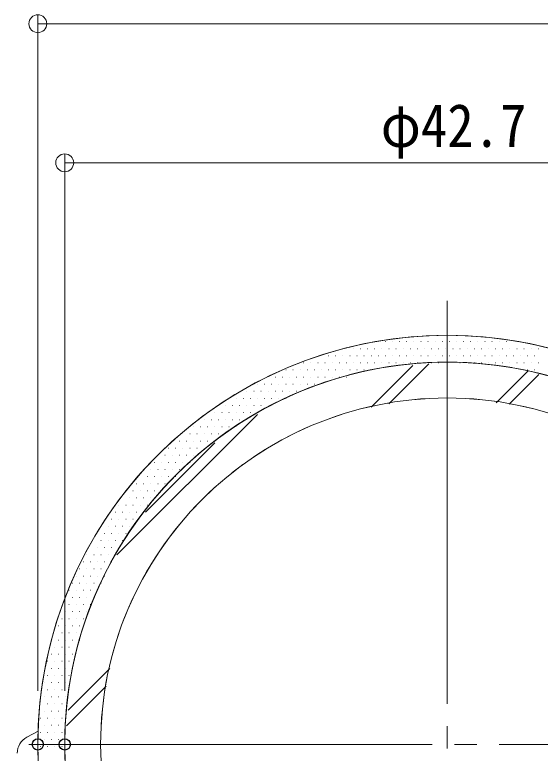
# Model space of a CAD drawing. Units: millimetres, scale not verified. Extents: x -800 to 800, y -554 to 554.
# Drawn here: x -554.7 to -437.4, y -21.7 to 143.2 of the extents above; entities that cross this region are included whole.
import ezdxf
from ezdxf.enums import TextEntityAlignment as Align

# ---------------------------------------------------------------- set-up
doc = ezdxf.new("R2010")
doc.units = ezdxf.units.MM
doc.header["$LTSCALE"] = 5
doc.header["$PDMODE"] = 32
doc.header["$PDSIZE"] = 2.5
doc.linetypes.add('LONG_CHAIN', pattern=[21, 18, -1, 1, -1])
doc.linetypes.add('LONG_DOUBLE_CHAIN', pattern=[21.8, 18, -1, 0.6, -0.6, 0.6, -1])
for name, color, linetype, lineweight in [('0-0_GRE_SS', 3, 'Continuous', 9), ('0-1_4手摺芯', 5, 'LONG_CHAIN', 9), ('0-9_4手摺（断面）', 4, 'LONG_DOUBLE_CHAIN', 9), ('0-B_YEL_M', 2, 'Continuous', 9), ('0-F_6寸法', 1, 'Continuous', 9), ('1-0_0', 1, 'Continuous', 9), ('1-2_CYA_SS', 134, 'Continuous', 9)]:
    doc.layers.add(name, color=color, linetype=linetype, lineweight=lineweight)
doc.layers.add('1-1_Defpoints', color=7, linetype='Continuous')
doc.styles.add('ＭＳ ゴシック', font='')
doc.styles.get('ＭＳ ゴシック').set_extended_font_data('MS Gothic')

# ---------------------------------------------------------------- blocks, each defined once
blk = doc.blocks.new('_Origin')
at = {"layer": '1-0_0'}
blk.add_line((0, 0), (-5, 0), dxfattribs=at)
blk.add_circle((0, 0), 2.5, dxfattribs=at)

msp = doc.modelspace()

# ---------------------------------------------------------------- linework, layer by layer
at = {"layer": '0-0_GRE_SS'}
for p, q in [((-458.183, 71.632), (-458.184, 65.632)), ((-458.183, 71.632), (-458.184, 65.632)), ((-472.001, 70.234), (-471.951, 70.234)), ((-470.414, 70.234), (-470.364, 70.234)), ((-468.826, 70.234), (-468.776, 70.234)), ((-467.239, 70.234), (-467.189, 70.234)), ((-465.651, 70.234), (-465.601, 70.234)), ((-464.064, 70.234), (-464.014, 70.234)), ((-462.476, 70.234), (-462.426, 70.234)), ((-460.889, 70.234), (-460.839, 70.234)), ((-459.301, 70.234), (-459.251, 70.234)), ((-457.714, 70.234), (-457.664, 70.234)), ((-456.126, 70.234), (-456.076, 70.234)), ((-454.539, 70.234), (-454.489, 70.234)), ((-452.951, 70.234), (-452.901, 70.234)), ((-451.364, 70.234), (-451.314, 70.234)), ((-449.776, 70.234), (-449.726, 70.234)), ((-448.189, 70.234), (-448.139, 70.234)), ((-446.601, 70.234), (-446.551, 70.234)), ((-445.014, 70.234), (-444.964, 70.234)), ((-479.145, 68.647), (-479.095, 68.647)), ((-477.558, 68.647), (-477.508, 68.647)), ((-475.97, 68.647), (-475.92, 68.647)), ((-474.383, 68.647), (-474.333, 68.647)), ((-472.795, 68.647), (-472.745, 68.647)), ((-471.208, 68.647), (-471.158, 68.647)), ((-469.62, 68.647), (-469.57, 68.647)), ((-468.033, 68.647), (-467.983, 68.647)), ((-466.445, 68.647), (-466.395, 68.647)), ((-464.858, 68.647), (-464.808, 68.647)), ((-463.27, 68.647), (-463.22, 68.647)), ((-461.683, 68.647), (-461.633, 68.647)), ((-460.095, 68.647), (-460.045, 68.647)), ((-458.508, 68.647), (-458.458, 68.647)), ((-456.92, 68.647), (-456.87, 68.647)), ((-455.333, 68.647), (-455.283, 68.647)), ((-453.745, 68.647), (-453.695, 68.647)), ((-452.158, 68.647), (-452.108, 68.647)), ((-450.57, 68.647), (-450.52, 68.647)), ((-448.983, 68.647), (-448.933, 68.647)), ((-447.395, 68.647), (-447.345, 68.647)), ((-445.808, 68.647), (-445.758, 68.647)), ((-444.22, 68.647), (-444.17, 68.647)), ((-442.633, 68.647), (-442.583, 68.647)), ((-441.045, 68.647), (-440.995, 68.647)), ((-439.458, 68.647), (-439.408, 68.647)), ((-437.87, 68.647), (-437.82, 68.647)), ((-484.701, 67.059), (-484.651, 67.059)), ((-483.114, 67.059), (-483.064, 67.059)), ((-481.526, 67.059), (-481.476, 67.059)), ((-479.939, 67.059), (-479.889, 67.059)), ((-478.351, 67.059), (-478.301, 67.059)), ((-476.764, 67.059), (-476.714, 67.059)), ((-475.176, 67.059), (-475.126, 67.059)), ((-473.589, 67.059), (-473.539, 67.059)), ((-472.001, 67.059), (-471.951, 67.059)), ((-470.414, 67.059), (-470.364, 67.059)), ((-468.826, 67.059), (-468.776, 67.059)), ((-467.239, 67.059), (-467.189, 67.059)), ((-465.651, 67.059), (-465.601, 67.059)), ((-464.064, 67.059), (-464.014, 67.059)), ((-462.476, 67.059), (-462.426, 67.059)), ((-460.889, 67.059), (-460.839, 67.059)), ((-459.301, 67.059), (-459.251, 67.059)), ((-457.714, 67.059), (-457.664, 67.059)), ((-456.126, 67.059), (-456.076, 67.059)), ((-454.539, 67.059), (-454.489, 67.059)), ((-452.951, 67.059), (-452.901, 67.059)), ((-451.364, 67.059), (-451.314, 67.059)), ((-449.776, 67.059), (-449.726, 67.059)), ((-448.189, 67.059), (-448.139, 67.059)), ((-446.601, 67.059), (-446.551, 67.059)), ((-445.014, 67.059), (-444.964, 67.059)), ((-443.426, 67.059), (-443.376, 67.059)), ((-441.839, 67.059), (-441.789, 67.059)), ((-440.251, 67.059), (-440.201, 67.059)), ((-438.664, 67.059), (-438.614, 67.059)), ((-490.258, 65.472), (-490.208, 65.472)), ((-488.67, 65.472), (-488.62, 65.472)), ((-487.083, 65.472), (-487.033, 65.472)), ((-485.495, 65.472), (-485.445, 65.472)), ((-483.908, 65.472), (-483.858, 65.472)), ((-482.32, 65.472), (-482.27, 65.472)), ((-480.733, 65.472), (-480.683, 65.472)), ((-479.145, 65.472), (-479.095, 65.472)), ((-477.558, 65.472), (-477.508, 65.472)), ((-475.97, 65.472), (-475.92, 65.472)), ((-474.383, 65.472), (-474.333, 65.472)), ((-472.795, 65.472), (-472.745, 65.472)), ((-471.208, 65.472), (-471.158, 65.472)), ((-469.62, 65.472), (-469.57, 65.472)), ((-468.033, 65.472), (-467.983, 65.472)), ((-466.445, 65.472), (-466.395, 65.472)), ((-464.858, 65.472), (-464.808, 65.472)), ((-463.27, 65.472), (-463.22, 65.472)), ((-461.683, 65.472), (-461.633, 65.472)), ((-460.095, 65.472), (-460.045, 65.472)), ((-455.333, 65.472), (-455.283, 65.472)), ((-453.745, 65.472), (-453.695, 65.472)), ((-452.158, 65.472), (-452.108, 65.472)), ((-450.57, 65.472), (-450.52, 65.472)), ((-448.983, 65.472), (-448.933, 65.472)), ((-447.395, 65.472), (-447.345, 65.472)), ((-445.808, 65.472), (-445.758, 65.472)), ((-444.22, 65.472), (-444.17, 65.472)), ((-442.633, 65.472), (-442.583, 65.472)), ((-441.045, 65.472), (-440.995, 65.472)), ((-439.458, 65.472), (-439.408, 65.472)), ((-437.87, 65.472), (-437.82, 65.472)), ((-494.226, 63.884), (-494.176, 63.884)), ((-492.639, 63.884), (-492.589, 63.884)), ((-491.051, 63.884), (-491.001, 63.884)), ((-489.464, 63.884), (-489.414, 63.884)), ((-487.876, 63.884), (-487.826, 63.884)), ((-486.289, 63.884), (-486.239, 63.884)), ((-484.701, 63.884), (-484.651, 63.884)), ((-483.114, 63.884), (-483.064, 63.884)), ((-481.526, 63.884), (-481.476, 63.884)), ((-479.939, 63.884), (-479.889, 63.884)), ((-478.351, 63.884), (-478.301, 63.884)), ((-476.764, 63.884), (-476.714, 63.884)), ((-475.176, 63.884), (-475.126, 63.884)), ((-440.251, 63.884), (-440.201, 63.884)), ((-438.664, 63.884), (-438.614, 63.884)), ((-496.608, 62.297), (-496.558, 62.297)), ((-495.02, 62.297), (-494.97, 62.297)), ((-493.433, 62.297), (-493.383, 62.297)), ((-491.845, 62.297), (-491.795, 62.297)), ((-490.258, 62.297), (-490.208, 62.297)), ((-488.67, 62.297), (-488.62, 62.297)), ((-487.083, 62.297), (-487.033, 62.297)), ((-485.495, 62.297), (-485.445, 62.297)), ((-483.908, 62.297), (-483.858, 62.297)), ((-482.32, 62.297), (-482.27, 62.297)), ((-480.733, 62.297), (-480.683, 62.297)), ((-500.576, 60.709), (-500.526, 60.709)), ((-498.989, 60.709), (-498.939, 60.709)), ((-497.401, 60.709), (-497.351, 60.709)), ((-495.814, 60.709), (-495.764, 60.709)), ((-494.226, 60.709), (-494.176, 60.709)), ((-492.639, 60.709), (-492.589, 60.709)), ((-491.051, 60.709), (-491.001, 60.709)), ((-489.464, 60.709), (-489.414, 60.709)), ((-487.876, 60.709), (-487.826, 60.709)), ((-502.958, 59.122), (-502.908, 59.122)), ((-501.37, 59.122), (-501.32, 59.122)), ((-499.783, 59.122), (-499.733, 59.122)), ((-498.195, 59.122), (-498.145, 59.122)), ((-496.608, 59.122), (-496.558, 59.122)), ((-495.02, 59.122), (-494.97, 59.122)), ((-493.433, 59.122), (-493.383, 59.122)), ((-491.845, 59.122), (-491.795, 59.122)), ((-505.339, 57.534), (-505.289, 57.534)), ((-503.751, 57.534), (-503.701, 57.534)), ((-502.164, 57.534), (-502.114, 57.534)), ((-500.576, 57.534), (-500.526, 57.534)), ((-498.989, 57.534), (-498.939, 57.534)), ((-497.401, 57.534), (-497.351, 57.534)), ((-495.814, 57.534), (-495.764, 57.534)), ((-494.226, 57.534), (-494.176, 57.534)), ((-509.308, 55.947), (-509.258, 55.947)), ((-507.72, 55.947), (-507.67, 55.947)), ((-506.133, 55.947), (-506.083, 55.947)), ((-504.545, 55.947), (-504.495, 55.947)), ((-502.958, 55.947), (-502.908, 55.947)), ((-501.37, 55.947), (-501.32, 55.947)), ((-499.783, 55.947), (-499.733, 55.947)), ((-498.195, 55.947), (-498.145, 55.947)), ((-510.101, 54.359), (-510.051, 54.359)), ((-508.514, 54.359), (-508.464, 54.359)), ((-506.926, 54.359), (-506.876, 54.359)), ((-505.339, 54.359), (-505.289, 54.359)), ((-503.751, 54.359), (-503.701, 54.359)), ((-502.164, 54.359), (-502.114, 54.359)), ((-500.576, 54.359), (-500.526, 54.359)), ((-514.864, 51.184), (-514.814, 51.184)), ((-513.276, 51.184), (-513.226, 51.184)), ((-512.483, 52.772), (-512.433, 52.772)), ((-511.689, 51.184), (-511.639, 51.184)), ((-510.895, 52.772), (-510.845, 52.772)), ((-510.101, 51.184), (-510.051, 51.184)), ((-509.308, 52.772), (-509.258, 52.772)), ((-508.514, 51.184), (-508.464, 51.184)), ((-507.72, 52.772), (-507.67, 52.772)), ((-506.926, 51.184), (-506.876, 51.184)), ((-506.133, 52.772), (-506.083, 52.772)), ((-505.339, 51.184), (-505.289, 51.184)), ((-504.545, 52.772), (-504.495, 52.772)), ((-502.958, 52.772), (-502.908, 52.772)), ((-515.658, 49.597), (-515.608, 49.597)), ((-514.07, 49.597), (-514.02, 49.597)), ((-512.483, 49.597), (-512.433, 49.597)), ((-510.895, 49.597), (-510.845, 49.597)), ((-509.308, 49.597), (-509.258, 49.597)), ((-507.72, 49.597), (-507.67, 49.597)), ((-518.039, 48.009), (-517.989, 48.009)), ((-516.451, 48.009), (-516.401, 48.009)), ((-514.864, 48.009), (-514.814, 48.009)), ((-513.276, 48.009), (-513.226, 48.009)), ((-511.689, 48.009), (-511.639, 48.009)), ((-510.101, 48.009), (-510.051, 48.009)), ((-520.42, 46.422), (-520.37, 46.422)), ((-518.833, 46.422), (-518.783, 46.422)), ((-517.245, 46.422), (-517.195, 46.422)), ((-515.658, 46.422), (-515.608, 46.422)), ((-514.07, 46.422), (-514.02, 46.422)), ((-512.483, 46.422), (-512.433, 46.422)), ((-522.801, 44.834), (-522.751, 44.834)), ((-521.214, 44.834), (-521.164, 44.834)), ((-519.626, 44.834), (-519.576, 44.834)), ((-518.039, 44.834), (-517.989, 44.834)), ((-516.451, 44.834), (-516.401, 44.834)), ((-514.864, 44.834), (-514.814, 44.834)), ((-523.595, 43.247), (-523.545, 43.247)), ((-522.008, 43.247), (-521.958, 43.247)), ((-520.42, 43.247), (-520.37, 43.247)), ((-518.833, 43.247), (-518.783, 43.247)), ((-517.245, 43.247), (-517.195, 43.247)), ((-515.658, 43.247), (-515.608, 43.247)), ((-524.389, 41.659), (-524.339, 41.659)), ((-522.801, 41.659), (-522.751, 41.659)), ((-521.214, 41.659), (-521.164, 41.659)), ((-519.626, 41.659), (-519.576, 41.659)), ((-518.039, 41.659), (-517.989, 41.659)), ((-525.183, 40.072), (-525.133, 40.072)), ((-523.595, 40.072), (-523.545, 40.072)), ((-522.008, 40.072), (-521.958, 40.072)), ((-520.42, 40.072), (-520.37, 40.072)), ((-518.833, 40.072), (-518.783, 40.072)), ((-527.564, 38.484), (-527.514, 38.484)), ((-525.976, 38.484), (-525.926, 38.484)), ((-524.389, 38.484), (-524.339, 38.484)), ((-522.801, 38.484), (-522.751, 38.484)), ((-521.214, 38.484), (-521.164, 38.484)), ((-528.358, 36.897), (-528.308, 36.897)), ((-526.77, 36.897), (-526.72, 36.897)), ((-525.183, 36.897), (-525.133, 36.897)), ((-523.595, 36.897), (-523.545, 36.897)), ((-522.008, 36.897), (-521.958, 36.897)), ((-529.151, 35.309), (-529.101, 35.309)), ((-527.564, 35.309), (-527.514, 35.309)), ((-525.976, 35.309), (-525.926, 35.309)), ((-524.389, 35.309), (-524.339, 35.309)), ((-531.533, 33.722), (-531.483, 33.722)), ((-529.945, 33.722), (-529.895, 33.722)), ((-528.358, 33.722), (-528.308, 33.722)), ((-526.77, 33.722), (-526.72, 33.722)), ((-525.183, 33.722), (-525.133, 33.722)), ((-532.326, 32.134), (-532.276, 32.134)), ((-530.739, 32.134), (-530.689, 32.134)), ((-529.151, 32.134), (-529.101, 32.134)), ((-527.564, 32.134), (-527.514, 32.134)), ((-525.976, 32.134), (-525.926, 32.134)), ((-533.12, 30.547), (-533.07, 30.547)), ((-531.533, 30.547), (-531.483, 30.547)), ((-529.945, 30.547), (-529.895, 30.547)), ((-528.358, 30.547), (-528.308, 30.547)), ((-533.914, 28.959), (-533.864, 28.959)), ((-532.326, 28.959), (-532.276, 28.959)), ((-530.739, 28.959), (-530.689, 28.959)), ((-529.151, 28.959), (-529.101, 28.959)), ((-534.708, 27.372), (-534.658, 27.372)), ((-533.12, 27.372), (-533.07, 27.372)), ((-531.533, 27.372), (-531.483, 27.372)), ((-529.945, 27.372), (-529.895, 27.372)), ((-535.501, 25.784), (-535.451, 25.784)), ((-533.914, 25.784), (-533.864, 25.784)), ((-532.326, 25.784), (-532.276, 25.784)), ((-530.739, 25.784), (-530.689, 25.784)), ((-536.295, 24.197), (-536.245, 24.197)), ((-534.708, 24.197), (-534.658, 24.197)), ((-533.12, 24.197), (-533.07, 24.197)), ((-531.533, 24.197), (-531.483, 24.197)), ((-538.676, 22.609), (-538.626, 22.609)), ((-537.089, 22.609), (-537.039, 22.609)), ((-535.501, 22.609), (-535.451, 22.609)), ((-533.914, 22.609), (-533.864, 22.609)), ((-532.326, 22.609), (-532.276, 22.609)), ((-539.47, 21.022), (-539.42, 21.022)), ((-537.883, 21.022), (-537.833, 21.022)), ((-536.295, 21.022), (-536.245, 21.022)), ((-534.708, 21.022), (-534.658, 21.022)), ((-533.12, 21.022), (-533.07, 21.022)), ((-540.264, 19.434), (-540.214, 19.434)), ((-538.676, 19.434), (-538.626, 19.434)), ((-537.089, 19.434), (-537.039, 19.434)), ((-535.501, 19.434), (-535.451, 19.434)), ((-533.914, 19.434), (-533.864, 19.434)), ((-541.058, 17.847), (-541.008, 17.847)), ((-539.47, 17.847), (-539.42, 17.847)), ((-537.883, 17.847), (-537.833, 17.847)), ((-536.295, 17.847), (-536.245, 17.847)), ((-534.708, 17.847), (-534.658, 17.847)), ((-541.851, 16.259), (-541.801, 16.259)), ((-540.264, 16.259), (-540.214, 16.259)), ((-538.676, 16.259), (-538.626, 16.259)), ((-537.089, 16.259), (-537.039, 16.259)), ((-535.501, 16.259), (-535.451, 16.259)), ((-542.645, 14.672), (-542.595, 14.672)), ((-541.058, 14.672), (-541.008, 14.672)), ((-539.47, 14.672), (-539.42, 14.672)), ((-537.883, 14.672), (-537.833, 14.672)), ((-536.295, 14.672), (-536.245, 14.672)), ((-541.851, 13.084), (-541.801, 13.084)), ((-540.264, 13.084), (-540.214, 13.084)), ((-538.676, 13.084), (-538.626, 13.084)), ((-537.089, 13.084), (-537.039, 13.084)), ((-543.439, 9.909), (-543.389, 9.909)), ((-542.645, 11.497), (-542.595, 11.497)), ((-541.851, 9.909), (-541.801, 9.909)), ((-541.058, 11.497), (-541.008, 11.497)), ((-540.264, 9.909), (-540.214, 9.909)), ((-539.47, 11.497), (-539.42, 11.497)), ((-538.676, 9.909), (-538.626, 9.909)), ((-537.883, 11.497), (-537.833, 11.497)), ((-544.233, 8.322), (-544.183, 8.322)), ((-542.645, 8.322), (-542.595, 8.322)), ((-541.058, 8.322), (-541.008, 8.322)), ((-539.47, 8.322), (-539.42, 8.322)), ((-545.026, 6.734), (-544.976, 6.734)), ((-543.439, 6.734), (-543.389, 6.734)), ((-541.851, 6.734), (-541.801, 6.734)), ((-540.264, 6.734), (-540.214, 6.734)), ((-544.233, 5.147), (-544.183, 5.147)), ((-542.645, 5.147), (-542.595, 5.147)), ((-541.058, 5.147), (-541.008, 5.147)), ((-545.026, 3.559), (-544.976, 3.559)), ((-543.439, 3.559), (-543.389, 3.559)), ((-541.851, 3.559), (-541.801, 3.559)), ((-540.264, 3.559), (-540.214, 3.559)), ((-545.82, 1.972), (-545.77, 1.972)), ((-544.233, 1.972), (-544.183, 1.972)), ((-542.645, 1.972), (-542.595, 1.972)), ((-541.058, 1.972), (-541.008, 1.972)), ((-546.614, 0.384), (-546.564, 0.384)), ((-545.026, 0.384), (-544.976, 0.384)), ((-543.439, 0.384), (-543.389, 0.384)), ((-541.851, 0.384), (-541.801, 0.384)), ((-547.408, -1.203), (-547.358, -1.203)), ((-545.82, -1.203), (-545.77, -1.203)), ((-544.233, -1.203), (-544.183, -1.203)), ((-542.645, -1.203), (-542.595, -1.203)), ((-546.614, -2.791), (-546.564, -2.791)), ((-545.026, -2.791), (-544.976, -2.791)), ((-543.439, -2.791), (-543.389, -2.791)), ((-541.851, -2.791), (-541.801, -2.791)), ((-547.408, -4.378), (-547.358, -4.378)), ((-545.82, -4.378), (-545.77, -4.378)), ((-544.233, -4.378), (-544.183, -4.378)), ((-542.645, -4.378), (-542.595, -4.378)), ((-548.201, -5.966), (-548.151, -5.966)), ((-546.614, -5.966), (-546.564, -5.966)), ((-545.026, -5.966), (-544.976, -5.966)), ((-543.439, -5.966), (-543.389, -5.966)), ((-547.408, -7.553), (-547.358, -7.553)), ((-545.82, -7.553), (-545.77, -7.553)), ((-544.233, -7.553), (-544.183, -7.553)), ((-542.645, -7.553), (-542.595, -7.553)), ((-548.201, -9.141), (-548.151, -9.141)), ((-546.614, -9.141), (-546.564, -9.141)), ((-545.026, -9.141), (-544.976, -9.141)), ((-543.439, -9.141), (-543.389, -9.141)), ((-547.408, -10.728), (-547.358, -10.728)), ((-545.82, -10.728), (-545.77, -10.728)), ((-544.233, -10.728), (-544.183, -10.728)), ((-548.201, -12.316), (-548.151, -12.316)), ((-546.614, -12.316), (-546.564, -12.316)), ((-545.026, -12.316), (-544.976, -12.316)), ((-543.439, -12.316), (-543.389, -12.316)), ((-548.995, -13.903), (-548.945, -13.903)), ((-547.408, -13.903), (-547.358, -13.903)), ((-545.82, -13.903), (-545.77, -13.903)), ((-544.233, -13.903), (-544.183, -13.903)), ((-548.201, -15.491), (-548.151, -15.491)), ((-546.614, -15.491), (-546.564, -15.491)), ((-545.026, -15.491), (-544.976, -15.491)), ((-543.439, -15.491), (-543.389, -15.491)), ((-548.995, -17.078), (-548.945, -17.078)), ((-547.408, -17.078), (-547.358, -17.078)), ((-545.82, -17.078), (-545.77, -17.078)), ((-544.233, -17.078), (-544.183, -17.078)), ((-549.59, -19.754), (-543.598, -19.755)), ((-543.598, -19.755), (-549.59, -19.754)), ((-548.201, -18.666), (-548.151, -18.666)), ((-546.614, -18.666), (-546.564, -18.666)), ((-545.026, -18.666), (-544.976, -18.666)), ((-548.995, -20.253), (-548.945, -20.253)), ((-547.408, -20.253), (-547.358, -20.253)), ((-545.82, -20.253), (-545.77, -20.253)), ((-544.233, -20.253), (-544.183, -20.253))]:
    msp.add_line(p, q, dxfattribs=at)
for centre, radius, start, end in [((-458.19, -19.768), 91.4, 89.99547, 179.99095), ((-458.19, -19.768), 91.4, 0, 89.99547), ((-458.198, -19.768), 85.4, 89.99022, 179.99095), ((-458.183, -19.768), 85.4, 0, 90.00073), ((-458.19, -19.768), 91.4, 179.99095, 213.29465), ((-458.198, -19.768), 85.4, 179.99095, 204.47415)]:
    msp.add_arc(centre, radius, start, end, dxfattribs=at)
at = {"layer": '0-1_4手摺芯'}
for p, q in [((-458.183, 79.323), (-458.199, -127.867)), ((-356.572, -19.768), (-561.271, -19.768))]:
    msp.add_line(p, q, dxfattribs=at)
at = {"layer": '0-9_4手摺（断面）'}
for radius in [85.4, 77.4]:
    msp.add_circle((-458.183, -19.768), radius, dxfattribs=at)
at = {"layer": '0-B_YEL_M'}
msp.add_line((-549.543, -16.822), (-552.046, -18.138), dxfattribs=at)
for centre, radius, start, end in [((-458.19, -19.768), 91.4, 326.6963, 213.3037), ((-458.19, -19.768), 85.4, 335.56815, 204.4228), ((-550.185, -21.678), 4, 117.73455, 180.80525)]:
    msp.add_arc(centre, radius, start, end, dxfattribs=at)
at = {"layer": '0-F_6寸法'}
for p, q in [((-549.59, -7.768), (-549.59, 143.244)), ((-545.59, 141.244), (-370.79, 141.244)), ((-543.583, -7.768), (-543.583, 112.178)), ((-539.583, 110.178), (-376.783, 110.178))]:
    msp.add_line(p, q, dxfattribs=at)
at = {"layer": '1-1_Defpoints'}
for p in [(-549.59, -19.768), (-543.583, -19.768)]:
    msp.add_point(p, dxfattribs=at)
at = {"layer": '1-2_CYA_SS'}
for p, q in [((-475.141, 55.581), (-465.845, 64.877)), ((-471.197, 56.35), (-462.323, 65.224)), ((-447.228, 56.553), (-440.193, 63.588)), ((-444.338, 56.268), (-437.757, 62.849)), ((-531.923, 22.564), (-500.515, 53.972)), ((-525.552, 32.111), (-510.062, 47.601)), ((-542.828, -12.106), (-533.532, -2.81)), ((-543.175, -15.628), (-534.301, -6.754))]:
    msp.add_line(p, q, dxfattribs=at)
for radius, start, end in [(85.4, 0, 180), (77.4, 0, 180), (85.4, 180, 0), (77.4, 180, 0)]:
    msp.add_arc((-458.183, -19.768), radius, start, end, dxfattribs=at)

# ---------------------------------------------------------------- block references
at = {"layer": '0-F_6寸法', "xscale": 0.8, "yscale": 0.8, "rotation": 180}
for p in [(-549.59, 141.244), (-543.583, 110.178)]:
    msp.add_blockref('_Origin', p, dxfattribs=at)

# ---------------------------------------------------------------- texts
at = {"layer": '0-F_6寸法', "color": 2, "style": 'ＭＳ ゴシック', "width": 0.9}
msp.add_text('φ42.7', height=9.621, dxfattribs=at).set_placement((-473.016, 110.827), align=Align.BOTTOM_LEFT)

doc.saveas('drawing.dxf')
